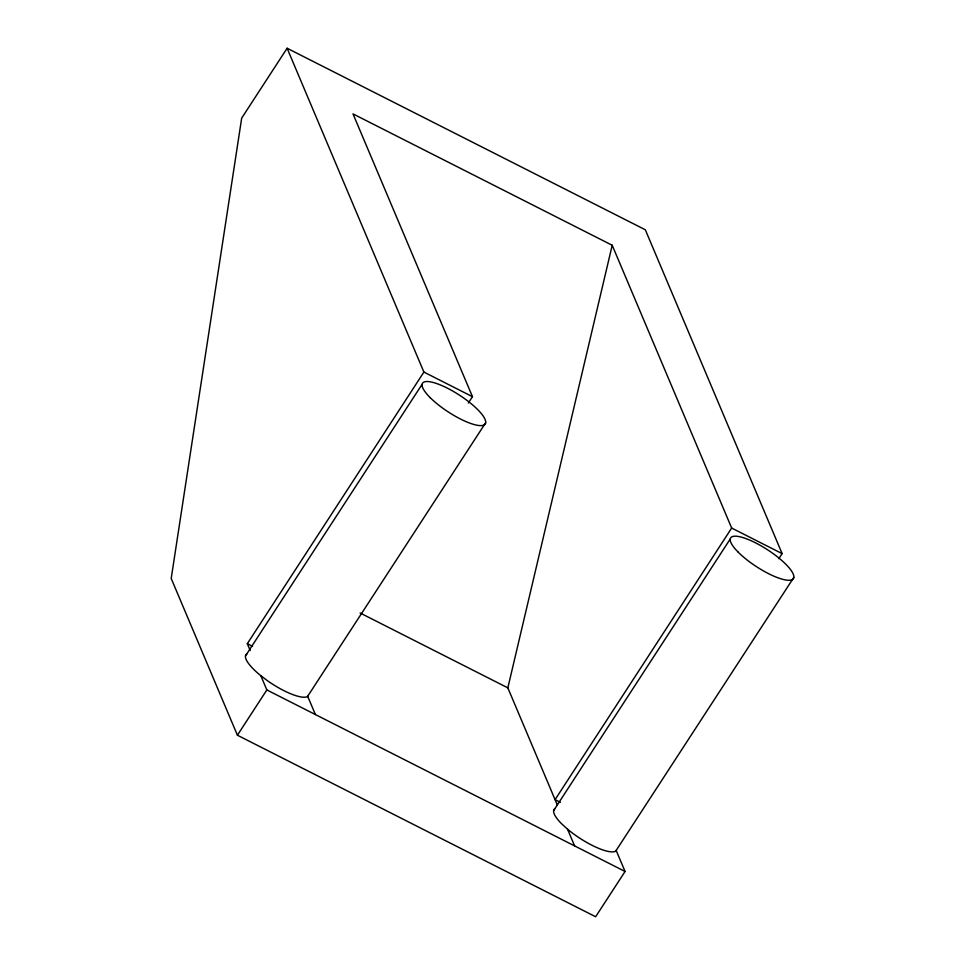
<?xml version="1.0" encoding="UTF-8"?>
<svg xmlns="http://www.w3.org/2000/svg" width="965" height="965" viewBox="0 0 965 965"><rect width="100%" height="100%" fill="white"/><g stroke="black" fill="none" stroke-linecap="round" stroke-linejoin="round"><path stroke-width="1.45" d="M557.36 805.1L507.843 687.852L612.208 245.267L353.009 113.906L472.464 396.687L468.351 403.008M778.827 558.675L782.12 553.62L645.32 229.779L287.112 48.25L241.684 118.116L171.203 578.481L237.414 735.221L595.634 916.75L625.067 871.479L616.189 850.479M250.176 650.494L247.305 643.691L423.9 372.08L287.112 48.25M245.496 655.935L422.091 384.323M237.414 735.221L266.847 689.951L260.803 675.645M485.636 422.803L307.497 696.549A37.382 10.096 33 0 1 267.329 680.639L259.85 674.909A37.382 10.096 33 0 1 247.028 653.788M612.208 245.267L731.663 528.048L555.068 799.647L560.375 802.337M553.645 810.6L730.24 538.989M793.797 577.468L615.658 851.214A37.382 10.096 33 0 1 567.999 829.574L561.702 823.869A37.382 10.096 33 0 1 555.189 808.453M423.9 372.08L472.464 396.687M731.663 528.048L782.12 553.62M360.102 612.98L507.843 687.852M247.305 643.691L252.553 646.345M266.847 689.951L625.067 871.479M567.517 829.14L574.609 845.907M307.69 696.284L315.398 714.558M430.149 397.604A37.382 10.096 33 0 0 484.092 424.95A37.382 10.096 33 0 0 447.35 388.147A37.382 10.096 33 0 0 430.149 397.604M738.297 552.269A37.382 10.096 33 0 0 792.253 579.615A37.382 10.096 33 0 0 755.499 542.812A37.382 10.096 33 0 0 738.297 552.269"/></g></svg>
